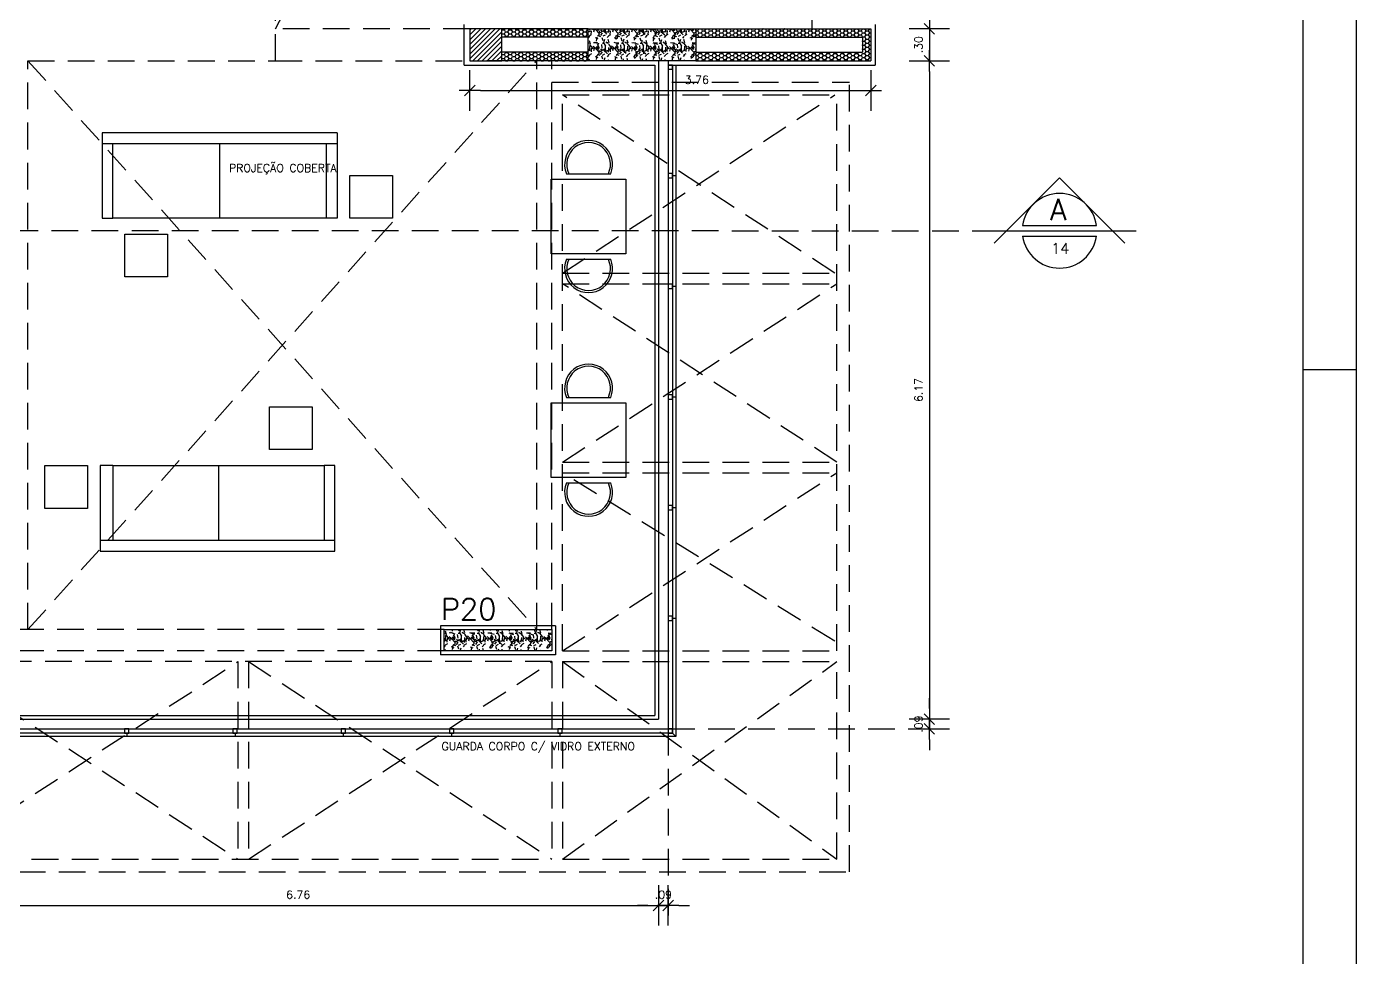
# Model space of a CAD drawing. Header units: millimetres. Extents: x 1658.6 to 1706.6, y -26.2 to 3.6.
# Drawn here: x 1694.09 to 1706.55, y -15.94 to -7.22 of the extents above; entities that cross this region are included whole.
import ezdxf
from ezdxf.enums import TextEntityAlignment as Align

# ---------------------------------------------------------------- set-up
doc = ezdxf.new("R2010")
doc.units = ezdxf.units.MM
doc.linetypes.add('DASHED2', pattern=[0.375, 0.25, -0.125])
doc.linetypes.add('HIDDEN', pattern=[0.375, 0.25, -0.125])
for name, color, linetype in [('CERCADURA', 5, 'Continuous'), ('COTA', 11, 'Continuous'), ('EM VISTA', 2, 'Continuous'), ('EMVISTA', 2, 'Continuous'), ('ESQUADRIA', 2, 'Continuous'), ('HACHURA', 11, 'Continuous'), ('HACHURA 1', 8, 'Continuous'), ('HACHURIA', 11, 'Continuous'), ('IND CORTE', 3, 'Continuous'), ('INDICACOES', 2, 'Continuous'), ('MOBILIA 2', 11, 'Continuous'), ('PAREDE', 7, 'Continuous'), ('PILAR', 21, 'Continuous'), ('PROJECAO', 1, 'DASHED2'), ('RP_MOBILIARIO', 21, 'Continuous'), ('TEXTO 1', 3, 'Continuous'), ('TEXTO 2', 2, 'Continuous')]:
    doc.layers.add(name, color=color, linetype=linetype)
doc.styles.add('ROMANS', font='romans.shx')
doc.dimstyles.new('Copy of TICK50', dxfattribs={"dimtxt": 0.075, "dimasz": 0.0995, "dimexe": 0.18, "dimexo": 0.0625, "dimgap": 0.063, "dimtad": 1, "dimrnd": 0.005, "dimzin": 4, "dimdsep": 46, "dimtxsty": 'ROMANS', "dimblk1": 'TICK', "dimblk2": 'TICK', "dimsah": 1, "dimcen": 0.09, "dimse1": 1, "dimse2": 1, "dimclrd": 256, "dimclrt": 2, "dimaunit": 1, "dimadec": 4, "dimazin": 0, "dimtfac": 1, "dimtix": 1, "dimtmove": 2, "dimatfit": 3, "dimldrblk": 'TICK', "dimfxl": 0.18, "dimtfillclr": 256, "dimtolj": 1, "dimtzin": 0, "dimlwd": -1, "dimarcsym": 0})

# ---------------------------------------------------------------- blocks, each defined once
blk = doc.blocks.new('TICK')
at = {"layer": 'COTA'}
for p, q in [((0, 1.907592907288972), (0, -1.907600000000002)), ((-1, 0), (1, 0))]:
    blk.add_line(p, q, dxfattribs=at)
at = {"layer": 'COTA', "color": 2}
blk.add_line((0.5, 0.5), (-0.5, -0.5), dxfattribs=at)
blk = doc.blocks.new('*D107')
at = {"layer": 'COTA'}
blk.add_line((1698.343953264929, -7.817157133969943), (1701.90494715172, -7.817157133969943), dxfattribs=at)
at = {"layer": 'Defpoints', "color": 0}
for p in [(1698.244453264929, -7.538458367225175), (1702.00444715172, -7.538458367225488), (1702.00444715172, -7.817157133969943)]:
    blk.add_point(p, dxfattribs=at)
at = {"layer": 'COTA', "xscale": 0.0995, "yscale": 0.0995, "zscale": 0.0995, "rotation": 180}
blk.add_blockref('TICK', (1698.244453264929, -7.817157133969943), dxfattribs=at)
at = {"layer": 'COTA', "xscale": 0.0995, "yscale": 0.0995, "zscale": 0.0995}
blk.add_blockref('TICK', (1702.00444715172, -7.817157133969943), dxfattribs=at)
at = {"layer": 'COTA', "color": 2, "insert": (1700.372663044692, -7.716657133969942), "char_height": 0.075, "attachment_point": 5, "style": 'ROMANS'}
blk.add_mtext('\\A1;3.76', dxfattribs=at)
blk = doc.blocks.new('IND CORTE')
at = {"layer": 'IND CORTE', "color": 2}
for p, q in [((-0.01223641295382549, -0.002336918017165956), (0, 0.009899494936629338)), ((0.01223641295382549, -0.002336918017165956), (0, 0.009899494936629338)), ((-0.006928203230472718, 0.0009999999999976694), (0.006928203230017971, 0.0009999999999976694)), ((-0.006928203230472718, -0.001000000000002998), (0.006928203230017971, -0.001000000000002998))]:
    blk.add_line(p, q, dxfattribs=at)
at = {"layer": 'IND CORTE', "color": 7}
blk.add_line((-0.0143468238998139, 0), (0.0143468238998139, 1.77635683940025e-15), dxfattribs=at)
at = {"layer": 'IND CORTE', "color": 2}
for start, end in [(8.213210701578635, 171.7867892984214), (188.2132107015786, 351.786789298451)]:
    blk.add_arc((0, 0), 0.006999999999999998, start, end, dxfattribs=at)
at = {"layer": 'IND CORTE', "color": 7, "style": 'ROMANS'}
blk.add_attdef('A', text='', height=0.004, dxfattribs=at).set_placement((-0.0002638541395754146, 0.003983850563503921), align=Align.MIDDLE)
at = {"layer": 'IND CORTE', "style": 'ROMANS'}
blk.add_attdef('00/00', text='', height=0.002, dxfattribs=at).set_placement((0.0001095410193556745, -0.003320245139761369), align=Align.MIDDLE)
blk = doc.blocks.new('*D101')
at = {"layer": 'COTA'}
for p, q in [((1702.551651510506, -13.6089583672255), (1702.551651510506, -13.5094583672255)), ((1702.551651510506, -13.7084583672255), (1702.551651510506, -13.79845836722551)), ((1702.551651510506, -13.89795836722551), (1702.551651510506, -13.99745836722551))]:
    blk.add_line(p, q, dxfattribs=at)
at = {"layer": 'Defpoints', "color": 0}
for p in [(1700.014447151718, -13.7084583672255), (1700.104447151718, -13.79845836722551), (1702.551651510506, -13.79845836722551)]:
    blk.add_point(p, dxfattribs=at)
at = {"layer": 'COTA', "xscale": 0.0995, "yscale": 0.0995, "zscale": 0.0995}
for p, rotation in [((1702.551651510506, -13.7084583672255), 270), ((1702.551651510506, -13.79845836722551), 90)]:
    blk.add_blockref('TICK', p, dxfattribs=dict(at, rotation=rotation))
at = {"layer": 'COTA', "color": 2, "insert": (1702.451151510506, -13.75345836722551), "char_height": 0.075, "attachment_point": 5, "rotation": 90, "style": 'ROMANS'}
blk.add_mtext('\\A1;.09', dxfattribs=at)
blk = doc.blocks.new('*D100')
at = {"layer": 'COTA'}
blk.add_line((1702.551651510506, -7.637958367225488), (1702.551651510506, -13.6089583672255), dxfattribs=at)
at = {"layer": 'Defpoints', "color": 0}
for p in [(1702.00444715172, -7.538458367225488), (1700.014447151718, -13.7084583672255), (1702.551651510506, -13.7084583672255)]:
    blk.add_point(p, dxfattribs=at)
at = {"layer": 'COTA', "xscale": 0.0995, "yscale": 0.0995, "zscale": 0.0995}
for p, rotation in [((1702.551651510506, -7.538458367225488), 90), ((1702.551651510506, -13.7084583672255), 270)]:
    blk.add_blockref('TICK', p, dxfattribs=dict(at, rotation=rotation))
at = {"layer": 'COTA', "color": 2, "insert": (1702.451151510506, -10.6234583672255), "char_height": 0.075, "attachment_point": 5, "rotation": 90, "style": 'ROMANS'}
blk.add_mtext('\\A1;6.17', dxfattribs=at)
blk = doc.blocks.new('*D99')
at = {"layer": 'COTA'}
for p, q in [((1702.551651510506, -7.138958367225476), (1702.551651510506, -7.039458367225476)), ((1702.551651510506, -7.238458367225476), (1702.551651510506, -7.538458367225488)), ((1702.551651510506, -7.637958367225488), (1702.551651510506, -7.737458367225488))]:
    blk.add_line(p, q, dxfattribs=at)
at = {"layer": 'Defpoints', "color": 0}
for p in [(1702.004447151721, -7.238458367225476), (1702.00444715172, -7.538458367225488), (1702.551651510506, -7.538458367225488)]:
    blk.add_point(p, dxfattribs=at)
at = {"layer": 'COTA', "xscale": 0.0995, "yscale": 0.0995, "zscale": 0.0995}
for p, rotation in [((1702.551651510506, -7.238458367225476), 270), ((1702.551651510506, -7.538458367225488), 90)]:
    blk.add_blockref('TICK', p, dxfattribs=dict(at, rotation=rotation))
at = {"layer": 'COTA', "color": 2, "insert": (1702.451151510506, -7.388458367225482), "char_height": 0.075, "attachment_point": 5, "rotation": 90, "style": 'ROMANS'}
blk.add_mtext('\\A1;.30', dxfattribs=at)
blk = doc.blocks.new('*D98')
at = {"layer": 'COTA'}
blk.add_line((1702.551651510506, 1.042041632773837), (1702.551651510506, -7.138958367225476), dxfattribs=at)
at = {"layer": 'Defpoints', "color": 0}
for p in [(1701.36444715172, 1.141541632773837), (1702.004447151721, -7.238458367225476), (1702.551651510506, -7.238458367225476)]:
    blk.add_point(p, dxfattribs=at)
at = {"layer": 'COTA', "xscale": 0.0995, "yscale": 0.0995, "zscale": 0.0995}
for p, rotation in [((1702.551651510506, 1.141541632773837), 90), ((1702.551651510506, -7.238458367225476), 270)]:
    blk.add_blockref('TICK', p, dxfattribs=dict(at, rotation=rotation))
at = {"layer": 'COTA', "color": 2, "insert": (1702.451151510506, -3.04845836722582), "char_height": 0.075, "attachment_point": 5, "rotation": 90, "style": 'ROMANS'}
blk.add_mtext('\\A1;8.38', dxfattribs=at)
blk = doc.blocks.new('*D92')
at = {"layer": 'COTA'}
for p, q in [((1699.914947151717, -15.45237665051484), (1699.815447151717, -15.45237665051484)), ((1700.014447151717, -15.45237665051484), (1700.104447151718, -15.45237665051484)), ((1700.203947151718, -15.45237665051484), (1700.303447151718, -15.45237665051484))]:
    blk.add_line(p, q, dxfattribs=at)
at = {"layer": 'Defpoints', "color": 0}
for p in [(1700.014447151717, -13.38045829628904), (1700.104447151718, -13.47045829628904), (1700.104447151718, -15.45237665051484)]:
    blk.add_point(p, dxfattribs=at)
at = {"layer": 'COTA', "xscale": 0.0995, "yscale": 0.0995, "zscale": 0.0995}
blk.add_blockref('TICK', (1700.014447151717, -15.45237665051484), dxfattribs=at)
at = {"layer": 'COTA', "xscale": 0.0995, "yscale": 0.0995, "zscale": 0.0995, "rotation": 180}
blk.add_blockref('TICK', (1700.104447151718, -15.45237665051484), dxfattribs=at)
at = {"layer": 'COTA', "color": 2, "insert": (1700.059447151718, -15.35187665051484), "char_height": 0.075, "attachment_point": 5, "style": 'ROMANS'}
blk.add_mtext('\\A1;.09', dxfattribs=at)
blk = doc.blocks.new('*D91')
at = {"layer": 'COTA'}
blk.add_line((1693.358947151718, -15.45237665051484), (1699.914947151717, -15.45237665051484), dxfattribs=at)
at = {"layer": 'Defpoints', "color": 0}
for p in [(1693.259447151718, -11.75045829628904), (1700.014447151717, -13.38045829628904), (1700.014447151717, -15.45237665051484)]:
    blk.add_point(p, dxfattribs=at)
at = {"layer": 'COTA', "xscale": 0.0995, "yscale": 0.0995, "zscale": 0.0995, "rotation": 180}
blk.add_blockref('TICK', (1693.259447151718, -15.45237665051484), dxfattribs=at)
at = {"layer": 'COTA', "xscale": 0.0995, "yscale": 0.0995, "zscale": 0.0995}
blk.add_blockref('TICK', (1700.014447151717, -15.45237665051484), dxfattribs=at)
at = {"layer": 'COTA', "color": 2, "insert": (1696.636947151718, -15.35187665051484), "char_height": 0.075, "attachment_point": 5, "style": 'ROMANS'}
blk.add_mtext('\\A1;6.76', dxfattribs=at)
blk = doc.blocks.new('ESTRUTURA(20-03-2019)')
at = {"layer": 'HACHURA 1'}
h = blk.add_hatch(dxfattribs=at)
h.set_pattern_fill('GRAVEL', color=256, scale=0.007, angle=90, style=0)
h.set_pattern_definition([(318.0128, (-91.02711716250155, -1493.478619496164), (1.60020196626588, -1.422401208612721), [0.02392047, -2.368135]), (274.9697, (-91.00933716250165, -1493.494621496164), (-0.1777987452771219, 2.133603451432539), [0.04104835, -4.06378]), (222.5104, (-91.00578116250153, -1493.535515496164), (1.955801910472229, 1.777998706283218), [0.02894374, -2.865429]), (357.2737, (-90.96133116250166, -1493.604857496164), (-3.55599885573565, 0.1777992279579723), [0.03738035, -3.700648]), (22.83370000000001, (-90.92399316250157, -1493.606635496164), (-2.133601213103578, -0.8890025238851332), [0.03665438, -3.628786]), (87.27370000000002, (-90.8902111625016, -1493.592411496164), (-0.1777992279579725, -3.55599885573565), [0.03738035, -3.700648]), (127.6942, (-90.88843316250154, -1493.555073496164), (1.777998414988942, -2.311401460286795), [0.04943357999999999, -4.893917000000001]), (162.2553, (-90.91865916250163, -1493.515957496164), (-3.911601134422548, 1.244602489582704), [0.0466704, -4.620371]), (211.4296, (-90.96310916250172, -1493.501733496164), (-2.311397281198088, -1.422400366468513), [0.03750691, -3.713185]), (265.2364, (-90.99511316250164, -1493.521291496164), (0.177798331390481, 1.955798463713812), [0.04281990999999944, -2.098172999999964]), (312.3974, (-90.99866916250153, -1493.563963496164), (1.955797455544588, -2.13360006420678), [0.05537546, -5.482176]), (228.8141, (-90.9595531625016, -1493.428835496164), (-1.06679835899868, -1.244599207195732), [0.01890034999999973, -1.871141999999982]), (261.4692, (-90.97199916250156, -1493.443059496164), (0.3556008960031991, 2.311396471691398), [0.03595773999999999, -3.559822]), (315, (-90.97733316250151, -1493.478619496164), (0.1777998788090138, -4.819059625101757e-17), [0.02514463, -0.2263023]), (293.1985999999999, (-90.99866916250153, -1493.491065496164), (-0.3556015592014385, 0.8890029977913583), [0.01354087, -1.340542]), (21.80139999999999, (-90.99333516250158, -1493.503511496164), (-0.5334003436112306, -0.1778001247326156), [0.01914962, -0.9383360000000001]), (120.9638, (-90.97555516250168, -1493.496399496164), (-0.3556002771062386, 0.5333994368365759), [0.0311024, -1.005641]), (251.5651, (-90.99155716250152, -1493.469729496164), (0.1777997355725554, 0.3556001622726687), [0.02249008999999973, -0.5397629999999912]), (106.3895, (-90.99333516250158, -1493.606635496164), (-0.5333988904977462, 1.778000980977855), [0.03150616000000001, -3.119116]), (160.3462, (-91.00222516250165, -1493.576409496164), (1.95579723419815, -0.7111980182073557), [0.02643193, -2.616754]), (23.19859999999998, (-91.02711716250155, -1493.469729496164), (-0.8890029977913584, -0.3556015592014384), [0.0270816, -1.327004]), (73.61049999999997, (-91.00222516250165, -1493.459061496164), (-0.5333988904977469, -1.778000980977855), [0.03150615999999944, -3.119115999999964]), (69.44400000000003, (-90.8830991625016, -1493.606635496164), (-0.3555995685235097, -0.8890011034979137), [0.03038245, -1.488739]), (24.77509999999999, (-90.8724311625017, -1493.578187496164), (-1.955799091830967, -0.8889979282538787), [0.02545703999999972, -2.520251999999964]), (156.8014, (-90.84931716250162, -1493.467951496164), (-0.8890029977913583, 0.3556015592014388), [0.0270816, -1.327004]), (107.354, (-90.87420916250153, -1493.457283496164), (0.7111989272923942, -2.311400124730197), [0.02980480999999999, -2.950667999999999]), (159.444, (-90.84931716250162, -1493.555073496164), (0.8890011034979135, -0.3555995685235102), [0.01519126, -1.503936]), (191.3099, (-90.84931716250162, -1493.478619496164), (-0.7111977222631835, -0.1777991224021143), [0.009066049999999999, -0.8975399999999999]), (255.9638, (-90.85820716250169, -1493.480397496164), (0.1777996922886549, 0.5334003748288021), [0.03665438, -0.6964335]), (276.0090000000001, (-90.86709716250152, -1493.515957496164), (-0.17779958479835, 1.777997378109956), [0.03396869, -3.362898]), (33.69009999999997, (-90.9595531625016, -1493.496399496164), (-0.3555996569462287, -0.1778000609915063), [0.02564268, -0.6154246]), (83.15719999999997, (-90.93821716250159, -1493.482175496164), (0.355601592615839, 3.02260124996504), [0.04476898999999999, -4.43212]), (150.9454, (-90.93288316250164, -1493.437725496164), (1.244597032758389, -0.7111983456080364), [0.01830556, -1.812258]), (180, (-90.94888516250171, -1493.428835496164), (-0.1778, -0.1778), [0.010668, -0.167132]), (210.2564, (-90.8724311625017, -1493.519513496164), (1.244599372273429, 0.7111984926785276), [0.02470069, -2.445373]), (138.0128, (-90.89376716250172, -1493.531959496164), (-1.600201966265881, 1.42240120861272), [0.04784101, -2.344216]), (90, (-90.92932716250152, -1493.499955496164), (-0.1778, 0.1778), [0.046228, -0.131572]), (55.30480000000001, (-90.92932716250152, -1493.453727496164), (-1.244600118333933, -1.777996919366758), [0.0281127, -2.783151]), (344.0546, (-90.91332516250168, -1493.430613496164), (0.7112016942242539, -0.1778004535791033), [0.02588803, -1.268519]), (297.646, (-90.88843316250154, -1493.437725496164), (1.778001118230637, -3.37819881343159), [0.04215015, -4.172875]), (265.4261, (-90.86887516250158, -1493.475063496164), (-0.1777991397853625, -2.311400532332326), [0.04459202999999998, -4.414605999999998]), (265.4261, (-90.86887516250158, -1493.475063496164), (-0.1777991397853625, -2.311400532332326), [0.04459202999999998, -4.414605999999998])])
h.paths.add_polyline_path([(0.2600000000031741, 6.560000000000031), (-0.7499999999965894, 6.560000000000031), (-0.7499999999965894, 6.260000000000019), (0.2600000000031741, 6.260000000000019)])
h = blk.add_hatch(dxfattribs=at)
h.set_pattern_fill('GRAVEL', color=256, scale=0.007, angle=90, style=0)
h.set_pattern_definition([(318.0128, (-92.37711716250351, -1499.008619496164), (1.60020196626588, -1.422401208612721), [0.02392047, -2.368135]), (274.9697, (-92.3593371625036, -1499.024621496164), (-0.1777987452771219, 2.133603451432539), [0.04104835, -4.06378]), (222.5104, (-92.35578116250349, -1499.065515496164), (1.955801910472229, 1.777998706283218), [0.02894374, -2.865429]), (357.2737, (-92.31133116250362, -1499.134857496164), (-3.55599885573565, 0.1777992279579723), [0.03738035, -3.700648]), (22.83370000000001, (-92.27399316250353, -1499.136635496164), (-2.133601213103578, -0.8890025238851332), [0.03665438, -3.628786]), (87.27370000000002, (-92.24021116250356, -1499.122411496164), (-0.1777992279579725, -3.55599885573565), [0.03738035, -3.700648]), (127.6942, (-92.2384331625035, -1499.085073496164), (1.777998414988942, -2.311401460286795), [0.04943357999999999, -4.893917000000001]), (162.2553, (-92.26865916250358, -1499.045957496164), (-3.911601134422548, 1.244602489582704), [0.0466704, -4.620371]), (211.4296, (-92.31310916250368, -1499.031733496164), (-2.311397281198088, -1.422400366468513), [0.03750691, -3.713185]), (265.2364, (-92.3451131625036, -1499.051291496164), (0.177798331390481, 1.955798463713812), [0.04281990999999953, -2.09817299999997]), (312.3974, (-92.34866916250348, -1499.093963496164), (1.955797455544588, -2.13360006420678), [0.05537546, -5.482176]), (228.8141, (-92.30955316250356, -1498.958835496164), (-1.06679835899868, -1.244599207195732), [0.01890034999999977, -1.871141999999985]), (261.4692, (-92.32199916250352, -1498.973059496164), (0.3556008960031991, 2.311396471691398), [0.03595773999999999, -3.559822]), (315, (-92.32733316250346, -1499.008619496164), (0.1777998788090138, -4.819059625101757e-17), [0.02514463, -0.2263023]), (293.1985999999999, (-92.34866916250348, -1499.021065496164), (-0.3556015592014385, 0.8890029977913583), [0.01354087, -1.340542]), (21.80139999999999, (-92.34333516250354, -1499.033511496164), (-0.5334003436112306, -0.1778001247326156), [0.01914962, -0.9383360000000001]), (120.9638, (-92.32555516250363, -1499.026399496164), (-0.3556002771062386, 0.5333994368365759), [0.0311024, -1.005641]), (251.5651, (-92.34155716250348, -1498.999729496164), (0.1777997355725554, 0.3556001622726687), [0.02249008999999977, -0.5397629999999927]), (106.3895, (-92.34333516250354, -1499.136635496164), (-0.5333988904977462, 1.778000980977855), [0.03150616000000001, -3.119116]), (160.3462, (-92.3522251625036, -1499.106409496164), (1.95579723419815, -0.7111980182073557), [0.02643193, -2.616754]), (23.19859999999998, (-92.37711716250351, -1498.999729496164), (-0.8890029977913584, -0.3556015592014384), [0.0270816, -1.327004]), (73.61049999999997, (-92.3522251625036, -1498.989061496164), (-0.5333988904977469, -1.778000980977855), [0.03150615999999953, -3.11911599999997]), (69.44400000000003, (-92.23309916250355, -1499.136635496164), (-0.3555995685235097, -0.8890011034979137), [0.03038245, -1.488739]), (24.77509999999999, (-92.22243116250365, -1499.108187496164), (-1.955799091830967, -0.8889979282538787), [0.02545703999999976, -2.52025199999997]), (156.8014, (-92.19931716250358, -1498.997951496164), (-0.8890029977913583, 0.3556015592014388), [0.0270816, -1.327004]), (107.354, (-92.22420916250348, -1498.987283496164), (0.7111989272923942, -2.311400124730197), [0.02980480999999999, -2.950667999999999]), (159.444, (-92.19931716250358, -1499.085073496164), (0.8890011034979135, -0.3555995685235102), [0.01519126, -1.503936]), (191.3099, (-92.19931716250358, -1499.008619496164), (-0.7111977222631835, -0.1777991224021143), [0.009066049999999999, -0.8975399999999999]), (255.9638, (-92.20820716250364, -1499.010397496164), (0.1777996922886549, 0.5334003748288021), [0.03665438, -0.6964335]), (276.0090000000001, (-92.21709716250348, -1499.045957496164), (-0.17779958479835, 1.777997378109956), [0.03396869, -3.362898]), (33.69009999999997, (-92.30955316250356, -1499.026399496164), (-0.3555996569462287, -0.1778000609915063), [0.02564268, -0.6154246]), (83.15719999999997, (-92.28821716250354, -1499.012175496164), (0.355601592615839, 3.02260124996504), [0.04476898999999999, -4.43212]), (150.9454, (-92.2828831625036, -1498.967725496164), (1.244597032758389, -0.7111983456080364), [0.01830556, -1.812258]), (180, (-92.29888516250367, -1498.958835496164), (-0.1778, -0.1778), [0.010668, -0.167132]), (210.2564, (-92.22243116250365, -1499.049513496164), (1.244599372273429, 0.7111984926785276), [0.02470069, -2.445373]), (138.0128, (-92.24376716250367, -1499.061959496164), (-1.600201966265881, 1.42240120861272), [0.04784101, -2.344216]), (90, (-92.27932716250348, -1499.029955496164), (-0.1778, 0.1778), [0.046228, -0.131572]), (55.30480000000001, (-92.27932716250348, -1498.983727496164), (-1.244600118333933, -1.777996919366758), [0.0281127, -2.783151]), (344.0546, (-92.26332516250363, -1498.960613496164), (0.7112016942242539, -0.1778004535791033), [0.02588803, -1.268519]), (297.646, (-92.2384331625035, -1498.967725496164), (1.778001118230637, -3.37819881343159), [0.04215015, -4.172875]), (265.4261, (-92.21887516250354, -1499.005063496164), (-0.1777991397853625, -2.311400532332326), [0.04459202999999998, -4.414605999999998]), (265.4261, (-92.21887516250354, -1499.005063496164), (-0.1777991397853625, -2.311400532332326), [0.04459202999999998, -4.414605999999998])])
h.paths.add_polyline_path([(-1.089999999998781, 0.9300000000000921), (-2.099999999998545, 0.9300000000000921), (-2.099999999998545, 0.7300000000000892), (-1.089999999998781, 0.7300000000000892)])
at = {"layer": 'PILAR'}
for points in [[(-0.7499999999965894, 6.560000000000031), (0.2600000000031741, 6.560000000000031), (0.2600000000031741, 6.260000000000019), (-0.7499999999965894, 6.260000000000019), (-0.7499999999965894, 6.560000000000031)], [(-2.099999999998545, 0.9300000000000921), (-1.089999999998781, 0.9300000000000921), (-1.089999999998781, 0.7300000000000892), (-2.099999999998545, 0.7300000000000892), (-2.099999999998545, 0.9300000000000921)]]:
    blk.add_lwpolyline(points, dxfattribs=at)
at = {"layer": 'PROJECAO', "color": 11}
for p, q in [((1.350000000003092, 6.560000000000031), (1.350000000003092, 15.02999999999949)), ((1.350000000003092, 6.560000000000031), (1.900000000002819, 6.560000000000031)), ((1.900000000002819, 6.560000000000031), (1.900000000002819, 6.260000000000019)), ((4.547473508864641e-13, 6.260000000000019), (4.547473508864641e-13, -5.684341886080801e-14)), ((0.2600000000031741, 6.260000000000019), (1.900000000002819, 6.260000000000019)), ((-29.46999999999866, 0), (2.273736754432321e-13, 0))]:
    blk.add_line(p, q, dxfattribs=at)

msp = doc.modelspace()

# ---------------------------------------------------------------- hatches: boundary and pattern name
at = {"layer": 'HACHURA 1'}
h = msp.add_hatch(dxfattribs=at)
h.set_pattern_fill('ANSI31', color=256, scale=0.01, style=0)
h.set_pattern_definition([(45, (88.01840307588145, -0.4932690815353737), (-0.02245064030267288, 0.02245064030267288), [])])
h.paths.add_polyline_path([(1698.544453378136, -7.238458367225476), (1698.244453264929, -7.238458367225476), (1698.244453264928, -7.538458367225175), (1698.544453378136, -7.538458367225174)])
h = msp.add_hatch(dxfattribs=at)
h.set_pattern_fill('HONEY', color=256, scale=0.007, style=0)
h.set_pattern_definition([(0, (54.70839075606182, -0.4932690815356864), (0.0333375, 0.01924741), [0.022225, -0.04445]), (120, (54.70839075606182, -0.4932690815356864), (-0.03333749601705464, 0.01924741689866373), [0.02222499999999999, -0.04444999999999999]), (59.99999999999999, (54.70839075606182, -0.4932690815356864), (3.982945362857038e-09, 0.03849482689866372), [-0.04445, 0.022225])])
h.paths.add_polyline_path([(1699.354447151721, -7.238458367225476), (1698.544453378136, -7.238458367225476), (1698.544453378136, -7.318458367225474), (1699.354447151721, -7.318458367225475)])
h.paths.add_polyline_path([(1699.354447151721, -7.458458367225504), (1698.544453378136, -7.458458367225504), (1698.544453378136, -7.538458367225489), (1699.354447151721, -7.538458367225488)])
h = msp.add_hatch(dxfattribs=at)
h.set_pattern_fill('HONEY', color=256, scale=0.007, style=0)
h.set_pattern_definition([(0, (165.067811655555, 111.8258468170363), (0.0333375, 0.01924741), [0.022225, -0.04445]), (120, (165.067811655555, 111.8258468170363), (-0.03333749601705464, 0.01924741689866373), [0.02222499999999996, -0.04444999999999992]), (59.99999999999999, (165.067811655555, 111.8258468170363), (3.982945362857038e-09, 0.03849482689866372), [-0.04445, 0.022225])])
h.paths.add_polyline_path([(1702.004447151721, -7.238458367225476), (1700.364447151721, -7.238458367225462), (1700.364447151721, -7.318458367225475), (1701.924447151721, -7.31845836722546), (1701.924447151721, -7.458458367225504), (1700.364447151721, -7.458458367225489), (1700.364447151721, -7.538458367225488), (1701.294420135832, -7.538458367225488), (1702.004447151721, -7.538458367225488)])

# ---------------------------------------------------------------- linework, layer by layer
at = {"layer": 'CERCADURA', "color": 11}
for p, q in [((1706.553668226619, -26.15009325462287), (1706.553668226619, 3.549906745377825)), ((1706.553668226629, -10.43566511841922), (1706.053668226619, -10.43566511841922))]:
    msp.add_line(p, q, dxfattribs=at)
at = {"layer": 'CERCADURA', "color": 5}
msp.add_line((1706.053668226619, -25.65009325462333), (1706.053668226619, 3.049906745377598), dxfattribs=at)
at = {"layer": 'COTA', "linetype": 'HIDDEN'}
for q in [(1700.104447151718, -15.5905705214513), (1702.361846016231, -13.79845836722554)]:
    msp.add_line((1700.104447151718, -13.79845836722554), q, dxfattribs=at)
at = {"layer": 'EM VISTA', "color": 1}
for p, q in [((1700.014447151717, -7.538458367225488), (1700.014447151717, -13.70845836722548)), ((1700.104447151718, -7.538458367225488), (1700.104447151718, -13.79845836722559)), ((1693.299447151718, -13.7084583672255), (1700.014447151718, -13.7084583672255))]:
    msp.add_line(p, q, dxfattribs=at)
at = {"layer": 'EMVISTA', "color": 1}
msp.add_line((1670.674447151719, -13.79845836722554), (1700.104447151718, -13.79845836722554), dxfattribs=at)
at = {"layer": 'ESQUADRIA'}
for p, q in [((1700.144447151718, -7.578458367225537), (1700.174447151718, -7.578458367225537)), ((1700.144447151718, -7.578458367225565), (1700.144447151718, -13.83845836722556)), ((1700.174447151718, -7.578458367225565), (1700.174447151718, -13.86845836722544)), ((1700.144447151718, -8.615058367225558), (1700.174447151718, -8.615058367225558)), ((1700.144447151718, -9.651658367225522), (1700.174447151718, -9.651658367225522)), ((1700.144447151718, -10.68825836722554), (1700.174447151718, -10.68825836722554)), ((1700.144447151718, -10.68825836722557), (1700.174447151718, -10.68825836722557)), ((1700.144447151718, -11.72485836722554), (1700.174447151718, -11.72485836722554)), ((1700.144447151718, -12.76145836722556), (1700.174447151718, -12.76145836722556)), ((1700.144447151718, -13.83845836722556), (1670.674447151719, -13.83845836722556)), ((1700.174447151718, -13.86845836722544), (1670.674447151719, -13.86845836722544)), ((1695.030447151718, -13.83845836722553), (1695.030447151718, -13.86845836722544)), ((1696.045247151718, -13.83845836722556), (1696.045247151718, -13.86845836722547)), ((1697.060047151718, -13.83845836722556), (1697.060047151718, -13.86845836722547)), ((1698.074847151718, -13.83845836722556), (1698.074847151718, -13.86845836722547)), ((1699.089647151718, -13.83845836722556), (1699.089647151718, -13.86845836722547)), ((1700.144447151718, -13.83845836722556), (1700.174447151718, -13.86845836722544))]:
    msp.add_line(p, q, dxfattribs=at)
at = {"layer": 'ESQUADRIA', "color": 3}
for points in [[(1700.104447151718, -7.618458367225529), (1700.144447151718, -7.618458367225529), (1700.144447151718, -7.578458367225537), (1700.104447151718, -7.578458367225537)], [(1700.104447151718, -8.63505836722554), (1700.144447151718, -8.63505836722554), (1700.144447151718, -8.595058367225548), (1700.104447151718, -8.595058367225548)], [(1700.104447151718, -9.671658367225533), (1700.144447151718, -9.671658367225533), (1700.144447151718, -9.63165836722554), (1700.104447151718, -9.63165836722554)], [(1700.104447151718, -10.70845836722548), (1700.144447151718, -10.70845836722548), (1700.144447151718, -10.66845836722548), (1700.104447151718, -10.66845836722548)], [(1700.104447151718, -10.7084583672255), (1700.144447151718, -10.7084583672255), (1700.144447151718, -10.66845836722551), (1700.104447151718, -10.66845836722551)], [(1700.104447151718, -11.74485836722555), (1700.144447151718, -11.74485836722555), (1700.144447151718, -11.70485836722555), (1700.104447151718, -11.70485836722555)], [(1700.104447151718, -12.78145836722554), (1700.144447151718, -12.78145836722554), (1700.144447151718, -12.74145836722555), (1700.104447151718, -12.74145836722555)], [(1695.010447151718, -13.83845836722553), (1695.050447151718, -13.83845836722553), (1695.050447151718, -13.79845836722554), (1695.010447151718, -13.79845836722554)], [(1696.025247151718, -13.83845836722556), (1696.065247151718, -13.83845836722556), (1696.065247151718, -13.79845836722554), (1696.025247151718, -13.79845836722554)], [(1697.040047151718, -13.83845836722556), (1697.080047151718, -13.83845836722556), (1697.080047151718, -13.79845836722554), (1697.040047151718, -13.79845836722554)], [(1698.054847151718, -13.83845836722556), (1698.094847151718, -13.83845836722556), (1698.094847151718, -13.79845836722554), (1698.054847151718, -13.79845836722554)], [(1699.069647151718, -13.83845836722556), (1699.109647151718, -13.83845836722556), (1699.109647151718, -13.79845836722554), (1699.069647151718, -13.79845836722554)], [(1700.104447151718, -13.83845836722578), (1700.144447151718, -13.83845836722578), (1700.144447151718, -13.79845836722582), (1700.104447151718, -13.79845836722582)]]:
    msp.add_lwpolyline(points, close=True, dxfattribs=at)
at = {"layer": 'HACHURA'}
for p, q in [((1699.979447151718, -7.578458367225537), (1699.979447151718, -13.67345836722555)), ((1699.049447151719, -12.83345836722543), (1697.969447151718, -12.83345836722543)), ((1697.969447151718, -12.83345836722543), (1697.969447151718, -13.1034583672254)), ((1699.049447151719, -12.83345836722543), (1699.049447151719, -13.103458367225)), ((1699.049447151719, -13.1034583672254), (1697.969447151718, -13.1034583672254))]:
    msp.add_line(p, q, dxfattribs=at)
at = {"layer": 'HACHURIA'}
for p, q in [((1698.192098906414, -7.578458367225522), (1698.192098906414, -7.198458367225484)), ((1702.044447151721, -7.19845836722547), (1702.044447151721, -7.578458367225522)), ((1698.192098906414, -7.578458367225522), (1699.979447151718, -7.578458367225522)), ((1700.104447151718, -7.578458367225551), (1702.044447151721, -7.578458367225551)), ((1693.274447151718, -13.67345836722552), (1699.979447151718, -13.67345836722552))]:
    msp.add_line(p, q, dxfattribs=at)
at = {"layer": 'MOBILIA 2'}
for p, q in [((1694.801333280603, -8.3136932438547), (1697.001333280603, -8.3136932438521)), ((1694.901333280602, -9.013693242364226), (1694.901333280602, -8.3136932438547)), ((1695.901333280603, -9.013693242364226), (1695.901333280603, -8.3136932438534)), ((1696.901333280604, -9.013693242364226), (1696.901333280604, -8.3136932438547)), ((1699.151294371997, -8.597752614046712), (1699.565427661438, -8.597752614046712)), ((1696.901333280604, -9.013693242364226), (1694.901333280602, -9.013693242364226)), ((1699.151294371997, -9.397752614046695), (1699.565427661438, -9.397752614046695)), ((1699.151294371997, -10.69349385347353), (1699.565427661438, -10.69349385347353)), ((1694.901333280601, -11.33220423628251), (1694.781333280605, -11.33220423628251)), ((1694.781333280605, -11.33220423628251), (1694.781333280603, -12.13220423628192)), ((1694.901333280601, -11.33220423628251), (1694.901333280603, -12.0322042347909)), ((1694.901333280601, -11.3322042362816), (1696.881333280605, -11.33220423627989)), ((1695.891333280603, -11.33220423628056), (1695.891333280604, -12.03220423479054)), ((1696.881333280605, -11.33220423627989), (1696.881333280605, -12.03220423478942)), ((1699.151294371997, -11.49349385347351), (1699.565427661438, -11.49349385347351)), ((1696.981333280604, -12.03220423478942), (1694.781333280604, -12.03220423479203))]:
    msp.add_line(p, q, dxfattribs=at)
for points in [[(1694.801333280603, -8.213693242364812), (1694.801333280603, -9.013693242364226), (1694.901333280602, -9.013693242364226)], [(1697.001333280603, -8.213693242362211), (1694.801333280603, -8.213693242364812)], [(1697.001333280603, -8.213693242364812), (1697.001333280603, -9.013693242364226), (1696.901333280604, -9.013693242364226)], [(1696.981333280604, -12.13220423627931), (1696.981333280604, -11.33220423627989), (1696.881333280605, -11.33220423627989)], [(1694.781333280604, -12.13220423628192), (1696.981333280604, -12.13220423627931)]]:
    msp.add_lwpolyline(points, dxfattribs=at)
for points in [[(1697.11969619199, -8.61369324236162), (1697.51969619199, -8.61369324236162), (1697.51969619199, -9.013693242361626), (1697.11969619199, -9.013693242361626)], [(1699.708565842566, -9.347752614046712), (1699.008565842566, -9.347752614046712), (1699.008565842566, -8.64775261404671), (1699.708565842566, -8.64775261404671)], [(1695.013406269827, -9.16369324236392), (1695.413406269827, -9.16369324236392), (1695.413406269827, -9.563693242363925), (1695.013406269827, -9.563693242363925)], [(1696.76926029138, -11.1822042362802), (1696.36926029138, -11.1822042362802), (1696.36926029138, -10.78220423628021), (1696.76926029138, -10.78220423628021)], [(1699.708565842566, -11.44349385347353), (1699.008565842566, -11.44349385347353), (1699.008565842566, -10.74349385347352), (1699.708565842566, -10.74349385347352)], [(1694.662970369217, -11.7322042362825), (1694.262970369217, -11.7322042362825), (1694.262970369217, -11.33220423628251), (1694.662970369217, -11.33220423628251)]]:
    msp.add_lwpolyline(points, close=True, dxfattribs=at)
for centre, radius, start, end in [((1699.358361016717, -8.509727591217043), 0.225, 336.9694226477369, 203.0305773522631), ((1699.358361016717, -8.509727591217043), 0.205, 334.5711232497497, 205.4288767502503), ((1699.358361016717, -9.485777636876364), 0.225, 156.9694226477369, 23.0305773522631), ((1699.358361016717, -9.485777636876364), 0.205, 154.5711232497497, 25.42887675025028), ((1699.358361016717, -11.58151887630318), 0.225, 156.9694226477369, 23.0305773522631), ((1699.358361016717, -11.58151887630318), 0.205, 154.5711232497497, 25.42887675025028)]:
    msp.add_arc(centre, radius, start, end, dxfattribs=at)
at = {"layer": 'PAREDE'}
for p, q in [((1699.354447151721, -7.238458367225476), (1698.404447151721, -7.238458367225476)), ((1699.354447151721, -7.318458367225475), (1698.544453378136, -7.318458367225475)), ((1700.364447151721, -7.238458367225476), (1702.004447151721, -7.238458367225476)), ((1700.364447151721, -7.318458367225475), (1701.924447151721, -7.318458367225475)), ((1701.924447151721, -7.318458367225475), (1701.924447151721, -7.458458367225504)), ((1702.004447151721, -7.238458367225476), (1702.004447151721, -7.538458367225502)), ((1699.354447151721, -7.458458367225504), (1698.544453378136, -7.458458367225504)), ((1700.364447151721, -7.458458367225504), (1701.924447151721, -7.458458367225504)), ((1699.354447151721, -7.538458367225488), (1698.404447151721, -7.538458367225488)), ((1700.364447151721, -7.538458367225488), (1701.294420135832, -7.538458367225488)), ((1701.064447151721, -7.538458367225488), (1702.004447151721, -7.538458367225488))]:
    msp.add_line(p, q, dxfattribs=at)
at = {"layer": 'PILAR'}
msp.add_lwpolyline([(1698.544453378136, -7.238458367225476), (1698.244453264929, -7.238458367225476), (1698.244453264929, -7.538458367225175), (1698.544453378136, -7.538458367225175), (1698.544453378136, -7.238458367225476)], dxfattribs=at)
at = {"layer": 'PROJECAO', "color": 11}
for p, q in [((1696.42444715172, -7.238458367225476), (1700.164447151721, 0.02154163277394616)), ((1694.104447151718, -7.538458367225488), (1698.874447151719, -12.86845836722541)), ((1694.104447151718, -12.86845836722542), (1698.874447151719, -7.538458367225488))]:
    msp.add_line(p, q, dxfattribs=at)
at = {"layer": 'PROJECAO'}
for p, q in [((1696.42444715172, -7.538458367225488), (1696.42444715172, 0.02154163277394616)), ((1698.244453264929, -7.238458367225476), (1696.42444715172, -7.238458367225476)), ((1694.104447151718, -12.86845836722542), (1694.104447151718, -7.538458367225488)), ((1694.104447151718, -7.538458367225488), (1696.42444715172, -7.538458367225488)), ((1696.42444715172, -7.538458367225488), (1698.244453264929, -7.538458367225488)), ((1698.874447151719, -12.86845836722541), (1698.874447151719, -7.538458367225488)), ((1699.014447151719, -12.86845836722541), (1699.014447151719, -7.538458367225488)), ((1699.014447151719, -7.738458367225491), (1701.804447151721, -7.738458367225491)), ((1701.804447151721, -15.13845836722554), (1701.804447151721, -7.738458367225491)), ((1701.664447151721, -9.528458367225483), (1699.114447151719, -7.858458367225481)), ((1699.114447151719, -9.52845836722549), (1701.664447151721, -7.858458367225488)), ((1699.114447151719, -13.06845836722544), (1699.114447151719, -7.858458367225488)), ((1699.114447151719, -7.858458367225488), (1701.684447151721, -7.858458367225488)), ((1701.684447151721, -13.06845836722551), (1701.684447151721, -7.858458367225488)), ((1699.114447151719, -9.52845836722549), (1701.684447151721, -9.52845836722549)), ((1701.684447151721, -11.29845836722551), (1699.114447151719, -9.628458367225491)), ((1699.114447151719, -11.29845836722543), (1701.684447151721, -9.628458367225491)), ((1699.114447151719, -9.628458367225491), (1701.684447151721, -9.628458367225491)), ((1699.114447151719, -11.29845836722543), (1701.684447151721, -11.29845836722543)), ((1699.114447151719, -11.39845836722543), (1701.684447151721, -11.39845836722543)), ((1701.664447151721, -12.97642690143468), (1699.114447151719, -11.39845836722543)), ((1699.114447151719, -13.06845836722543), (1701.684447151721, -11.39845836722551)), ((1698.004447151719, -12.86845836722542), (1693.259447151718, -12.86845836722542)), ((1698.004447151719, -13.06845836722542), (1693.259447151718, -13.06845836722542)), ((1699.114447151719, -13.06845836722543), (1701.684447151721, -13.06845836722543)), ((1693.229447151718, -15.01845836722553), (1696.071947151718, -13.16845836722543)), ((1693.229447151718, -13.16845836722542), (1696.071947151718, -15.0184583672261)), ((1699.014447151719, -13.16845836722543), (1693.229447151718, -13.16845836722543)), ((1696.071947151718, -13.16845836722543), (1696.071947151718, -15.0184583672261)), ((1696.171947151719, -15.01845836722553), (1699.014447151719, -13.16845836722543)), ((1696.171947151719, -13.16845836722543), (1699.014447151719, -15.01845836722553)), ((1696.171947151719, -13.16845836722474), (1696.171947151719, -15.01845836722484)), ((1699.014447151719, -13.16845836722543), (1699.014447151719, -15.01845836722553)), ((1699.114447151718, -15.01845836722553), (1701.684447151721, -13.16845836722555)), ((1699.114447151719, -13.16845836722543), (1701.684447151721, -13.16845836722543)), ((1699.114447151719, -13.16845836722543), (1701.684447151721, -15.01845836722553)), ((1699.114447151719, -13.16845836722543), (1699.114447151719, -15.01845836722553)), ((1701.684447151721, -15.01845836722553), (1701.684447151721, -13.16845836722551)), ((1662.264447151717, -15.01845836722553), (1699.014447151719, -15.01845836722553)), ((1699.114447151718, -15.01845836722553), (1701.684447151721, -15.01845836722553)), ((1662.144447151717, -15.13845836722552), (1701.804447151721, -15.13845836722552))]:
    msp.add_line(p, q, dxfattribs=at)
at = {"layer": 'PROJECAO', "color": 3}
msp.add_line((1661.326581848989, -9.118225033420085), (1703.054880457197, -9.131191714492502), dxfattribs=at)
at = {"layer": 'RP_MOBILIARIO'}
for radius, start, end in [(0.225, 336.9694226477369, 203.0305773522631), (0.205, 334.5711232497497, 205.4288767502503)]:
    msp.add_arc((1699.358361016717, -10.60546883064386), radius, start, end, dxfattribs=at)

# ---------------------------------------------------------------- block references
at = {"layer": 'INDICACOES', "xscale": 50, "yscale": 50, "zscale": 50}
msp.add_blockref('IND CORTE', (1703.772221652188, -9.131191714492502), dxfattribs=at).add_auto_attribs({'A': 'A', '00/00': '14'})
at = {"layer": 'PAREDE'}
msp.add_blockref('ESTRUTURA(20-03-2019)', (1700.104447151718, -13.79845836722551), dxfattribs=at)

# ---------------------------------------------------------------- texts
at = {"layer": 'TEXTO 1', "color": 7, "style": 'ROMANS'}
msp.add_text('P20', height=0.2, dxfattribs=at).set_placement((1697.972679001453, -12.77763464353704))
at = {"layer": 'TEXTO 2', "style": 'ROMANS'}
for s, p in [('PROJEÇÃO COBERTA', (1695.988342388197, -8.580947981270576)), ('GUARDA CORPO C/ VIDRO EXTERNO', (1697.980724624785, -13.99868701276328))]:
    msp.add_text(s, height=0.075, dxfattribs=at).set_placement(p)

# ---------------------------------------------------------------- dimensions: what is measured, and where the dimension line sits
at = {"layer": 'COTA'}
for base, p1, p2, picture, middle in [((1702.551651510506, -7.238458367225476), (1701.36444715172, 1.141541632773837), (1702.004447151721, -7.238458367225476), '*D98', (1702.451151510506, -3.04845836722582)), ((1702.551651510506, -7.538458367225488), (1702.004447151721, -7.238458367225476), (1702.00444715172, -7.538458367225488), '*D99', (1702.451151510506, -7.388458367225482)), ((1702.551651510506, -13.7084583672255), (1702.00444715172, -7.538458367225488), (1700.014447151718, -13.7084583672255), '*D100', (1702.451151510506, -10.6234583672255)), ((1702.551651510506, -13.79845836722551), (1700.014447151718, -13.7084583672255), (1700.104447151718, -13.79845836722551), '*D101', (1702.451151510506, -13.75345836722551))]:
    dim = msp.add_linear_dim(base=base, p1=p1, p2=p2, angle=90, dimstyle='Copy of TICK50', dxfattribs=at)
    dim.commit()
    dim.dimension.update_dxf_attribs({"geometry": picture, "text_midpoint": middle})
dim = msp.add_linear_dim(base=(1702.00444715172, -7.817157133969943), p1=(1698.244453264929, -7.538458367225175), p2=(1702.00444715172, -7.538458367225488), dimstyle='Copy of TICK50', dxfattribs=at)
dim.commit()
dim.dimension.update_dxf_attribs({"geometry": '*D107', "text_midpoint": (1700.372663044692, -7.716657133969942), "dimtype": 128})
for base, p1, p2, picture, middle in [((1700.014447151717, -15.45237665051484), (1693.259447151718, -11.75045829628904), (1700.014447151717, -13.38045829628904), '*D91', (1696.636947151718, -15.35187665051484)), ((1700.104447151718, -15.45237665051484), (1700.014447151717, -13.38045829628904), (1700.104447151718, -13.47045829628904), '*D92', (1700.059447151718, -15.35187665051484))]:
    dim = msp.add_linear_dim(base=base, p1=p1, p2=p2, dimstyle='Copy of TICK50', dxfattribs=at)
    dim.commit()
    dim.dimension.update_dxf_attribs({"geometry": picture, "text_midpoint": middle})

doc.saveas('drawing.dxf')
